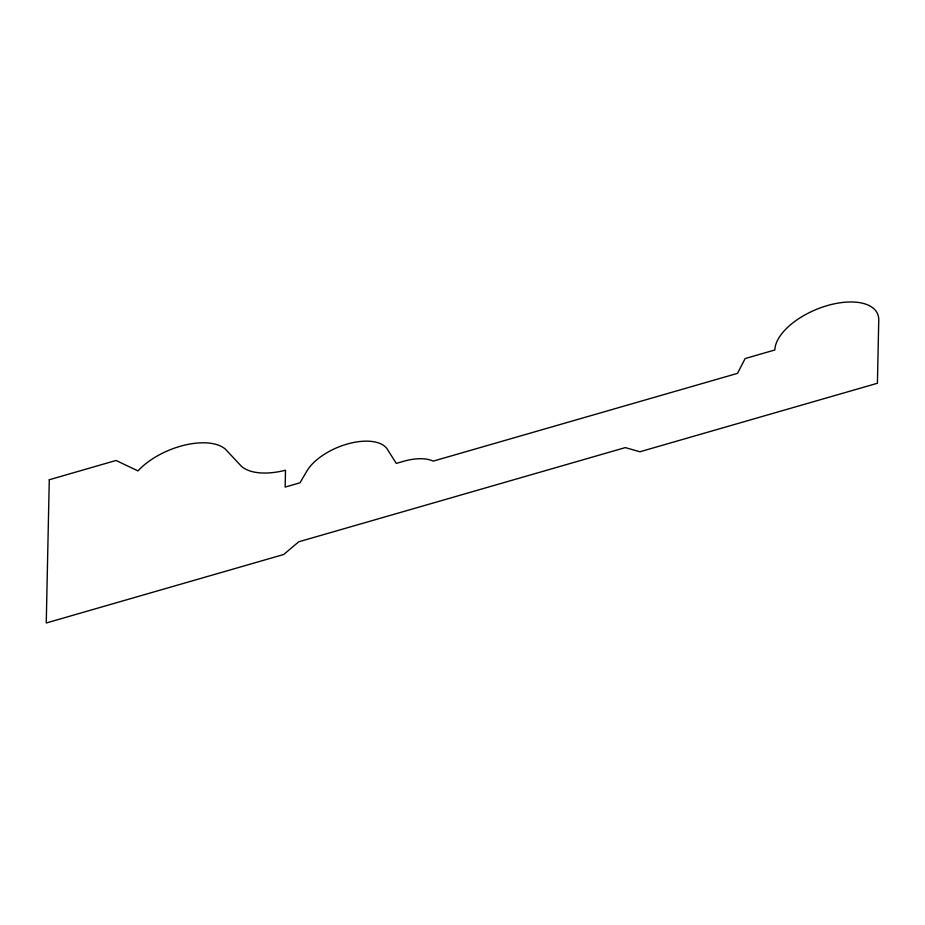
<?xml version="1.0" encoding="UTF-8"?>
<svg xmlns="http://www.w3.org/2000/svg" width="925" height="925" viewBox="0 0 925 925"><rect width="100%" height="100%" fill="white"/><g stroke="black" fill="none" stroke-linecap="round" stroke-linejoin="round"><path stroke-width="1.39" d="M49.279 479.74L46.25 622.987L283.721 554.491L298.74 541.784L625.277 447.608L639.938 451.758L877.42 383.262L878.75 320.062A55.026 27.681 -22.4 0 0 827.47 305.539A55.026 27.681 -22.4 0 0 774.861 349.974L745.168 358.542L737.479 373.365L433.212 461.124A39.555 19.899 -22.4 0 0 403.358 461.367L396.293 463.402L387.933 450.221A45.267 22.767 -22.4 0 0 349.835 443.341A45.267 22.767 -22.4 0 0 307.204 470.49L299.989 482.804L285.154 487.082L285.501 470.224A56.043 28.189 -22.4 0 1 241.333 466.212L225.492 449.238A53.939 27.126 -22.4 0 0 137.975 470.906L116.064 460.465L49.279 479.74"/></g></svg>
